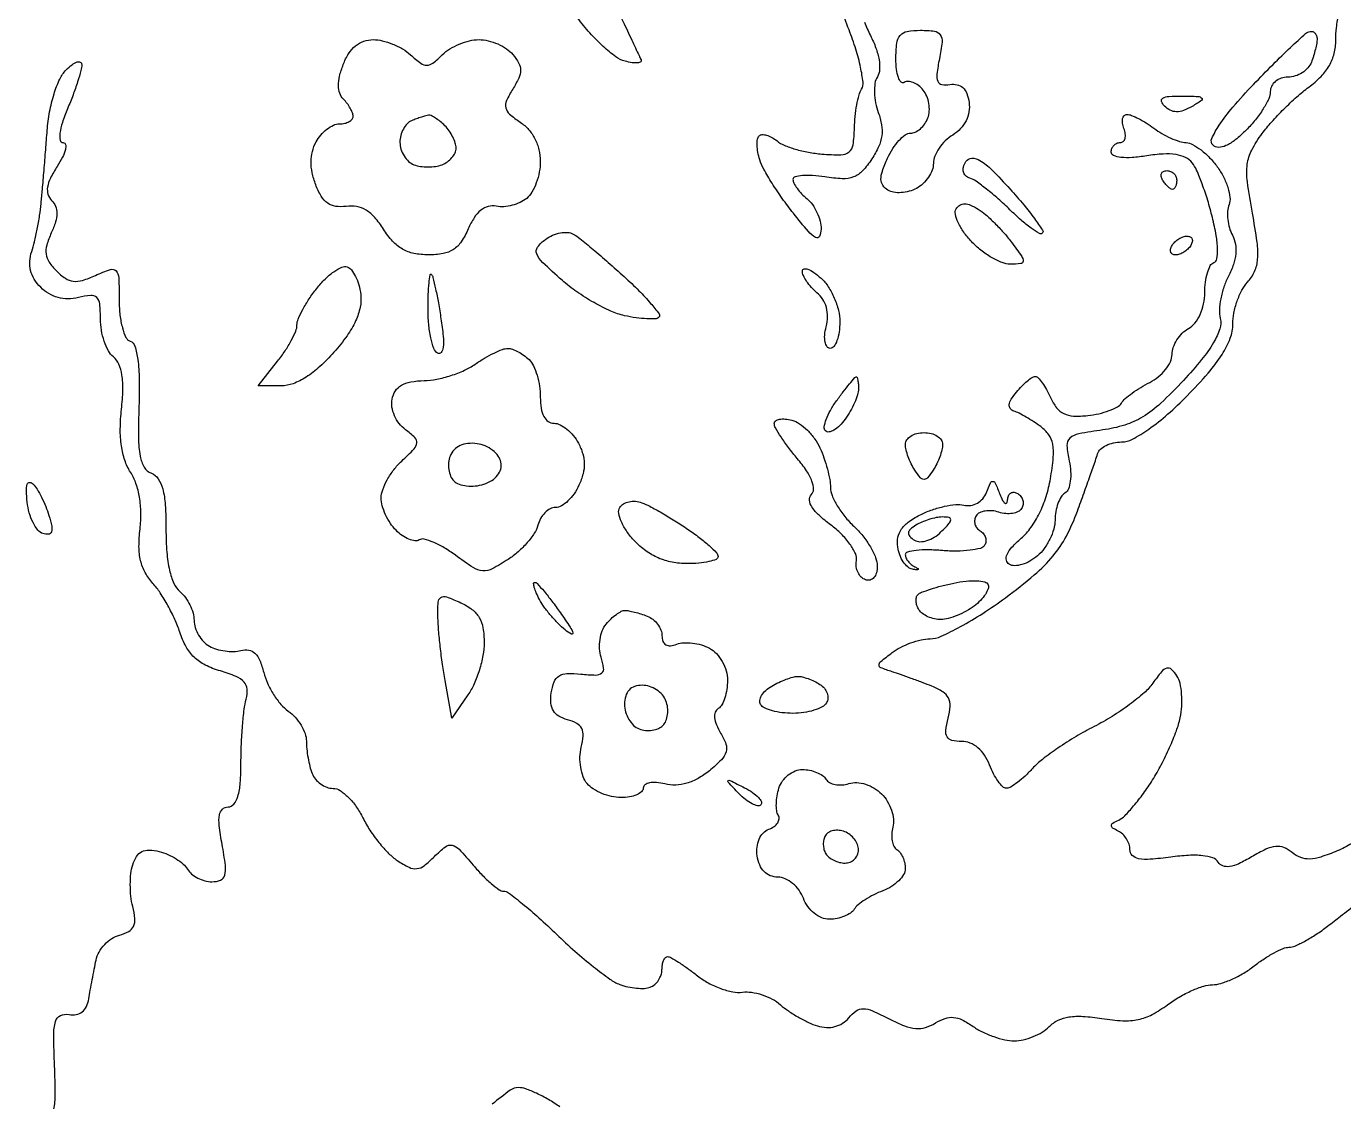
# Model space of a CAD drawing. Extents: x 0 to 102, y 0 to 135.
# Drawn here: x 13.71 to 25.62, y 58.92 to 68.65 of the extents above; entities that cross this region are included whole.
import ezdxf

# ---------------------------------------------------------------- set-up
doc = ezdxf.new("R2010")
doc.units = 0
doc.header["$MEASUREMENT"] = 0

msp = doc.modelspace()

# ---------------------------------------------------------------- linework, layer by layer
for points in [[(19.020753, 68.87472, 0.000349), (19.107363, 68.688381, 0.00049), (19.184975, 68.52213, 0.000287), (19.250643, 68.382034, 0.006633), (19.269939, 68.342307, -0.375318), (19.26544, 68.324882, -0.131362), (19.238985, 68.315559, -0.058253), (19.189366, 68.317486, -0.025154), (19.124508, 68.331004, -0.095398), (19.040818, 68.371018, -0.025971), (18.927077, 68.464539, -0.025283), (18.806651, 68.586233, -0.023883), (18.696677, 68.721713, -0.018328)], [(21.289615, 68.684114, 0.033573), (21.342166, 68.563297, -0.031839), (21.391981, 68.449843, -0.045852), (21.419991, 68.343889, -0.054794), (21.425153, 68.253921, -0.126015), (21.405073, 68.189659, 0.101092), (21.383426, 68.130736, 0.044178), (21.378219, 68.047245, 0.041273), (21.388328, 67.954465, 0.043101), (21.413498, 67.865993, -0.049541), (21.44334, 67.755732, -0.075933), (21.444698, 67.656946, -0.071566), (21.416207, 67.558133, -0.039127), (21.355429, 67.447361, -0.043126), (21.27085, 67.339774, -0.113514), (21.18996, 67.285345, -0.101614), (21.087803, 67.26847, -0.030521), (20.930181, 67.284262, 0.02206), (20.819849, 67.297203, 0.037446), (20.726936, 67.296998, 0.045566), (20.660638, 67.285745, 0.340178), (20.6424, 67.26204, 0.123264), (20.650801, 67.228482, 0.034736), (20.679677, 67.182427, 0.032763), (20.720732, 67.133184, 0.029407), (20.7693, 67.0878, -0.067314), (20.817885, 67.034979, -0.044523), (20.858923, 66.963343, -0.044298), (20.886873, 66.885004, -0.063628), (20.8962, 66.812008, -0.110873), (20.881687, 66.747365, -0.438487), (20.847177, 66.73659, -0.086128), (20.781252, 66.791632, -0.007946), (20.645745, 66.956691, -0.013889), (20.545951, 67.089688, -0.013686), (20.453183, 67.228665, -0.013681), (20.378671, 67.354723, -0.04983), (20.34192, 67.44, -0.031698), (20.325021, 67.507891, -0.038933), (20.318322, 67.572851, -0.042938), (20.321589, 67.626426, -0.161041), (20.336531, 67.656131, -0.193063), (20.363256, 67.667555, -0.075512), (20.403776, 67.662332, -0.059962), (20.451076, 67.642405, -0.043582), (20.498072, 67.609864, 0.076749), (20.561364, 67.571965, 0.025638), (20.66356, 67.536381, 0.024823), (20.782484, 67.508013, 0.025897), (20.901967, 67.492058, 0.020255), (21.076228, 67.485004, 0.168943), (21.149698, 67.510561, 0.194248), (21.185975, 67.574276, 0.028157), (21.197781, 67.726175, -0.019847), (21.20423, 67.831845, -0.020069), (21.21903, 67.936277, -0.02034), (21.239215, 68.025873, -0.072957), (21.262421, 68.079573, 0.170348), (21.275944, 68.141168, 0.022096), (21.253417, 68.276023, 0.023699), (21.210581, 68.438947, 0.017746), (21.148692, 68.613919, -0.015076), (21.07489, 68.819078, -0.038891)], [(25.693208, 61.259158, -0.041869), (25.562958, 61.191199, -0.020449), (25.413968, 61.135743, -0.069979), (25.312442, 61.117719, -0.102672), (25.232062, 61.131406, -0.08003), (25.15556, 61.176539, 0.078621), (25.080903, 61.220866, 0.122036), (25.007051, 61.230973, 0.083847), (24.917687, 61.20584, 0.023029), (24.788075, 61.13712, -0.022507), (24.671844, 61.075339, -0.072141), (24.588237, 61.04952, -0.127642), (24.528505, 61.055419, -0.16777), (24.486368, 61.089827, 0.176484), (24.438363, 61.127691, 0.053381), (24.346173, 61.147516, 0.040358), (24.218688, 61.150639, 0.02001), (24.057545, 61.135089, -0.013765), (23.872317, 61.114877, -0.065602), (23.766196, 61.120173, -0.152102), (23.709992, 61.14963, -0.199106), (23.688, 61.202668, 0.080017), (23.680126, 61.251555, 0.06096), (23.656936, 61.300666, 0.061152), (23.62269, 61.342578, 0.081917), (23.58225, 61.37025, -0.032566), (23.532189, 61.397711, -0.267841), (23.520626, 61.419893, -0.249799), (23.533763, 61.44219, -0.02912), (23.586542, 61.470381, 0.091155), (23.641092, 61.508845, 0.018048), (23.721933, 61.597604, 0.018567), (23.809678, 61.709384, 0.016325), (23.892918, 61.832173, 0.020625), (23.971979, 61.969665, 0.015847), (24.047154, 62.12572, 0.01611), (24.108204, 62.276375, 0.036278), (24.142275, 62.394742, 0.0369), (24.156512, 62.500369, 0.034212), (24.155617, 62.609682, 0.036019), (24.141068, 62.706872, 0.088593), (24.113235, 62.7732, 0.060695), (24.063979, 62.832242, 0.267371), (24.021534, 62.842258, 0.149615), (23.973603, 62.810318, 0.018082), (23.895996, 62.708191, -0.059723), (23.817264, 62.620735, -0.020472), (23.684216, 62.513671, -0.020012), (23.526364, 62.406455, -0.021829), (23.364861, 62.315485, 0.016965), (23.201447, 62.225521, 0.015093), (23.037872, 62.121284, 0.01533), (22.896451, 62.018561, 0.044306), (22.807738, 61.936344, -0.020923), (22.74064, 61.868065, -0.025651), (22.672303, 61.810389, -0.025516), (22.611269, 61.768751, -0.137777), (22.572994, 61.758, -0.195604), (22.539365, 61.77168, -0.042224), (22.497406, 61.820128, -0.038112), (22.455178, 61.888518, -0.028419), (22.419, 61.9695, 0.056024), (22.374005, 62.056939, 0.07211), (22.313723, 62.124143, 0.080137), (22.242579, 62.166378, 0.09423), (22.165682, 62.181, -0.053423), (22.078614, 62.190329, -0.211995), (22.036207, 62.221333, -0.163619), (22.024491, 62.279932, -0.029729), (22.045327, 62.390378, 0.04533), (22.062467, 62.499851, 0.134147), (22.047338, 62.573728, 0.13491), (21.99682, 62.629401, 0.046067), (21.898889, 62.679595, 0.004678), (21.810951, 62.713926, 0.003255), (21.711049, 62.751113, 0.003283), (21.614706, 62.785547, 0.006779), (21.538864, 62.810945, -0.014535), (21.437266, 62.846731, -0.310179), (21.420128, 62.871698, -0.22587), (21.434958, 62.902851, -0.008588), (21.538864, 62.984337, -0.044326), (21.613753, 63.031214, -0.030373), (21.705777, 63.071207, -0.030689), (21.799924, 63.099084, -0.052964), (21.880943, 63.108909, 0.103846), (21.980434, 63.131347, 0.017493), (22.155922, 63.219111, 0.018481), (22.357792, 63.338936, 0.015488), (22.562812, 63.480287, 0.017122), (22.823811, 63.686566, 0.04351), (22.993651, 63.857987, 0.051845), (23.113651, 64.037132, 0.034707), (23.213693, 64.262837, 0.001125), (23.273533, 64.429046, 0.001338), (23.329237, 64.586192, 0.001158), (23.375565, 64.718985, 0.008644), (23.396319, 64.78245, -0.136631), (23.422281, 64.822922, -0.068378), (23.473125, 64.857136, -0.059993), (23.539578, 64.880339, -0.054075), (23.612049, 64.8882, 0.125108), (23.711208, 64.913406, 0.028747), (23.859132, 65.005186, 0.026601), (24.029235, 65.138845, 0.018528), (24.206904, 65.306441, 0.0163), (24.395662, 65.511137, 0.03677), (24.521379, 65.680406, 0.049639), (24.594563, 65.825877, 0.091986), (24.6186, 65.95543, -0.048984), (24.628331, 66.054525, -0.035597), (24.657576, 66.161463, -0.036231), (24.70043, 66.259916, -0.063233), (24.751284, 66.332792, 0.078802), (24.815498, 66.43117, 0.087894), (24.843025, 66.540954, 0.051955), (24.837846, 66.695559, 0.011375), (24.795376, 66.958652, -0.01242), (24.750405, 67.240982, -0.06384), (24.749517, 67.399144, -0.090195), (24.788986, 67.525928, -0.038754), (24.883338, 67.676701, -0.023749), (24.968611, 67.781265, -0.013899), (25.079898, 67.89849, -0.013882), (25.198034, 68.009838, -0.02286), (25.304547, 68.096386, 0.03921), (25.41599, 68.193151, 0.064272), (25.491429, 68.292586, 0.070674), (25.534544, 68.400675, 0.059679), (25.5492, 68.523025, -0.028477), (25.555518, 68.633865, -0.017054), (25.574975, 68.764386, -0.017049)], [(13.959345, 58.856021, 0.056462), (13.973607, 58.988605, 0.00931), (13.967351, 59.246322, -0.007839), (13.959684, 59.528037, -0.071243), (13.975666, 59.649608, -0.220018), (14.019907, 59.701488, -0.152096), (14.09761, 59.711622, 0.087289), (14.163777, 59.711751, 0.125127), (14.216963, 59.735825, 0.11607), (14.254858, 59.784083, 0.068456), (14.276477, 59.8545, -0.003917), (14.289749, 59.932276, -0.002174), (14.307093, 60.026943, -0.002168), (14.325487, 60.12265, -0.0035), (14.342068, 60.203941, -0.077553), (14.369533, 60.276246, -0.058946), (14.41993, 60.344564, -0.05931), (14.484464, 60.39881, -0.081363), (14.553653, 60.429554, 0.060365), (14.637459, 60.462674, 0.160767), (14.680988, 60.50893, 0.134207), (14.6928, 60.577982, 0.037143), (14.673839, 60.687357, -0.035392), (14.657288, 60.780888, -0.025818), (14.651718, 60.88633, -0.026272), (14.656913, 60.987338, -0.050897), (14.673404, 61.066404, -0.065537), (14.708706, 61.141738, -0.135862), (14.756649, 61.184783, -0.125631), (14.822653, 61.198962, -0.052016), (14.913693, 61.185919, -0.042574), (14.990401, 61.15953, -0.036331), (15.065922, 61.119339, -0.037924), (15.129461, 61.072279, -0.080072), (15.168754, 61.025409, 0.08561), (15.205962, 60.982004, 0.054485), (15.261665, 60.945314, 0.052873), (15.326258, 60.920414, 0.065667), (15.390044, 60.912, 0.099532), (15.467788, 60.927631, 0.231296), (15.505968, 60.971216, 0.09938), (15.51186, 61.059464, 0.012357), (15.4818, 61.2504, -0.014517), (15.455872, 61.419852, -0.07013), (15.457547, 61.517032, -0.164707), (15.484562, 61.568454, -0.192468), (15.53546, 61.5888, 0.227348), (15.587618, 61.613809, 0.098815), (15.623981, 61.683721, 0.05351), (15.645497, 61.804915, 0.01648), (15.652155, 61.99065, -0.010058), (15.655982, 62.157076, -0.009772), (15.666505, 62.324825, -0.00972), (15.681501, 62.47187, -0.035373), (15.699384, 62.563968, 0.082998), (15.708103, 62.653677, 0.170547), (15.680544, 62.717684, 0.110482), (15.607964, 62.768014, 0.02504), (15.465579, 62.817768, -0.043867), (15.328719, 62.871447, -0.075608), (15.228792, 62.941642, -0.076929), (15.155371, 63.03744, -0.046968), (15.098916, 63.168581, 0.028036), (15.054344, 63.283944, 0.019586), (14.991929, 63.40869, 0.019822), (14.922438, 63.523905, 0.038319), (14.85657, 63.608957, -0.058695), (14.786649, 63.707249, -0.0671), (14.745276, 63.814859, -0.057777), (14.730202, 63.942417, -0.030446), (14.739568, 64.101876, 0.033618), (14.747225, 64.248051, 0.037687), (14.734533, 64.388359, 0.04077), (14.702918, 64.513714, 0.061554), (14.653849, 64.614907, -0.063408), (14.602161, 64.722512, -0.044681), (14.571284, 64.853287, -0.038451), (14.561163, 65.007135, -0.025272), (14.572114, 65.184371, 0.020573), (14.584652, 65.360417, 0.046128), (14.576325, 65.494049, 0.063711), (14.5479, 65.592278, 0.117828), (14.498329, 65.658373, -0.095732), (14.453674, 65.712789, -0.042045), (14.416172, 65.798542, -0.039577), (14.390597, 65.899072, -0.042525), (14.382, 65.999971, 0.02366), (14.375515, 66.136939, 0.177252), (14.347964, 66.194639, 0.220434), (14.293419, 66.213966, 0.038144), (14.182662, 66.194993, -0.059805), (14.088501, 66.183024, -0.067609), (13.998183, 66.194652, -0.068216), (13.914898, 66.229793, -0.062557), (13.84139, 66.286896, -0.057464), (13.782975, 66.360538, -0.077742), (13.749893, 66.43865, -0.079453), (13.742651, 66.521796, -0.063156), (13.760386, 66.610265, 0.022167), (13.785511, 66.697755, 0.010366), (13.810621, 66.812957, 0.010247), (13.832006, 66.935064, 0.01414), (13.845839, 67.0455, 0.002492), (13.857325, 67.170901, 0.000978), (13.871962, 67.343899, 0.000968), (13.887061, 67.531037, 0.001207), (13.90033, 67.704928, -0.027453), (13.922216, 67.874119, -0.02998), (13.96215, 68.034884, -0.032179), (14.013814, 68.168979, -0.088558), (14.071549, 68.251806, -0.031061), (14.125884, 68.299779, -0.082236), (14.171308, 68.324423, -0.207161), (14.199748, 68.32227, -0.278562), (14.2128, 68.30066, -0.067289), (14.205602, 68.24742, -0.010472), (14.17519, 68.145391, -0.0115), (14.133785, 68.025927, -0.009787), (14.084765, 67.901832, 0.01932), (14.037718, 67.775751, 0.046931), (14.015613, 67.679045, 0.083315), (14.017801, 67.617125, 0.356334), (14.044415, 67.5954, -0.359189), (14.065998, 67.577599, -0.109298), (14.064799, 67.531996, -0.057014), (14.038778, 67.462427, -0.02706), (13.990674, 67.379556, 0.028213), (13.930084, 67.274619, 0.075891), (13.903401, 67.192931, 0.113637), (13.907464, 67.127543, 0.124901), (13.939882, 67.073078, -0.100056), (13.975497, 67.019418, -0.099005), (13.987649, 66.955932, -0.073566), (13.975396, 66.877565, -0.031401), (13.937454, 66.778197, 0.036416), (13.89666, 66.668059, 0.103977), (13.890592, 66.586996, 0.114434), (13.917731, 66.514976, 0.049328), (13.983171, 66.435171, 0.04889), (14.064357, 66.36848, 0.119191), (14.136542, 66.341907, 0.104054), (14.219119, 66.349517, 0.032078), (14.336575, 66.394183, -0.024264), (14.471294, 66.447836, -0.296841), (14.522551, 66.434932, -0.179424), (14.547273, 66.375128, -0.00923), (14.5512, 66.162436, 0.028222), (14.558465, 66.033828, 0.03862), (14.580368, 65.919979, 0.043123), (14.61213, 65.83389, 0.205157), (14.650494, 65.799802, -0.24394), (14.693432, 65.755567, -0.039561), (14.719573, 65.634641, -0.030399), (14.732603, 65.456546, -0.012124), (14.729668, 65.211686, 0.010008), (14.725032, 64.925943, 0.044868), (14.740635, 64.759497, 0.087641), (14.77783, 64.660073, 0.169489), (14.841873, 64.605889, -0.157332), (14.903854, 64.55592, -0.081564), (14.944587, 64.46407, -0.048735), (14.967565, 64.319152, -0.014965), (14.9742, 64.097514, 0.018584), (14.981891, 63.890657, 0.036866), (15.006083, 63.728426, 0.047839), (15.045491, 63.608436, 0.116811), (15.1011, 63.5346, -0.061948), (15.149672, 63.482912, -0.044145), (15.190723, 63.414795, -0.044578), (15.218708, 63.341567, -0.069094), (15.228, 63.274645, 0.078776), (15.238292, 63.209729, 0.056145), (15.268807, 63.142596, 0.055802), (15.313779, 63.083473, 0.074843), (15.366916, 63.042266, 0.055459), (15.430812, 63.015297, 0.037761), (15.507987, 62.998596, 0.038003), (15.585943, 62.993784, 0.060438), (15.652086, 63.002771, -0.107351), (15.722359, 63.005717, -0.149601), (15.778151, 62.977447, -0.104095), (15.822096, 62.912849, -0.036021), (15.85754, 62.805142, 0.045869), (15.892182, 62.706451, 0.034165), (15.9473, 62.60497, 0.034907), (16.013127, 62.515749, 0.063674), (16.079971, 62.454936, -0.057382), (16.142418, 62.399538, -0.047462), (16.195251, 62.327929, -0.049398), (16.231295, 62.251779, -0.086053), (16.2432, 62.183122, 0.026525), (16.246918, 62.11308, 0.017105), (16.258284, 62.03259, 0.017197), (16.274855, 61.954419, 0.030794), (16.294551, 61.891819, 0.081659), (16.324567, 61.840517, 0.064842), (16.371649, 61.796745, 0.065368), (16.427926, 61.766806, 0.086351), (16.484901, 61.756079, -0.143104), (16.547421, 61.736869, -0.049628), (16.621431, 61.676831, -0.044393), (16.694259, 61.590602, -0.038766), (16.754493, 61.488995, 0.03141), (16.817712, 61.378691, 0.024091), (16.899733, 61.266528, 0.024614), (16.987035, 61.168739, 0.051707), (17.065542, 61.104015, 0.031951), (17.171559, 61.042996, 0.142006), (17.241586, 61.030524, 0.140616), (17.307812, 61.057381, 0.031108), (17.400249, 61.139584, -0.030893), (17.499756, 61.228153, -0.224829), (17.560445, 61.24193, -0.151168), (17.623797, 61.20573, -0.012303), (17.75237, 61.061186, 0.017449), (17.833671, 60.971659, 0.022826), (17.914322, 60.896075, 0.021302), (17.985333, 60.840422, 0.156801), (18.025835, 60.8274, -0.163808), (18.071842, 60.811912, -0.00832), (18.197703, 60.712994, -0.012573), (18.344743, 60.587148, -0.008719), (18.504764, 60.437931, 0.011481), (18.671592, 60.284082, 0.01284), (18.839323, 60.143859, 0.0122), (18.987652, 60.031977, 0.06422), (19.0773, 59.983748, 0.036705), (19.149848, 59.961946, 0.032449), (19.227862, 59.949862, 0.033886), (19.299764, 59.948348, 0.079382), (19.35225, 59.959268, 0.088052), (19.392677, 59.983457, 0.066687), (19.426936, 60.022302, 0.065954), (19.450093, 60.069292, 0.081718), (19.458, 60.117351, -0.040607), (19.461671, 60.162474, -0.059992), (19.472719, 60.200582, -0.078893), (19.488936, 60.226479, -0.216768), (19.508106, 60.2352, -0.132414), (19.53811, 60.227112, -0.010808), (19.60814, 60.184349, -0.01392), (19.690337, 60.128397, -0.010255), (19.778284, 60.062092, 0.04246), (19.876285, 59.997653, 0.03667), (19.988602, 59.947027, 0.03836), (20.09787, 59.916377, 0.081957), (20.185226, 59.913472, -0.069214), (20.268205, 59.912816, -0.043013), (20.363117, 59.890384, -0.042402), (20.454826, 59.851305, -0.058524), (20.528398, 59.800486, 0.030357), (20.601233, 59.743877, 0.019976), (20.691193, 59.68747, 0.020116), (20.783486, 59.639435, 0.036173), (20.863106, 59.608796, 0.062303), (20.944519, 59.594773, 0.074158), (21.021991, 59.602695, 0.07796), (21.090688, 59.632191, 0.079393), (21.146566, 59.681162, -0.064182), (21.21432, 59.744267, -0.162634), (21.277812, 59.763855, -0.098332), (21.360956, 59.74533, -0.015498), (21.512832, 59.672666, 0.024839), (21.650766, 59.609809, 0.072253), (21.752404, 59.585619, 0.095102), (21.840018, 59.59443, 0.067197), (21.930402, 59.635234, -0.05536), (22.016983, 59.676805, -0.107969), (22.092649, 59.686077, -0.094366), (22.171996, 59.663144, -0.035387), (22.271704, 59.60334, 0.040034), (22.356175, 59.553735, 0.028886), (22.457144, 59.511852, 0.029377), (22.558449, 59.483082, 0.054547), (22.643281, 59.4738, 0.057974), (22.724156, 59.483209, 0.038944), (22.812866, 59.511575, 0.039074), (22.895634, 59.553145, 0.060536), (22.958509, 59.602395, -0.083819), (23.038694, 59.659416, -0.074962), (23.136298, 59.689743, -0.055245), (23.263209, 59.69498, -0.022359), (23.43552, 59.675276, 0.026916), (23.623893, 59.655472, 0.064832), (23.763385, 59.666453, 0.070501), (23.888292, 59.711879, 0.036781), (24.028643, 59.800481, -0.027978), (24.134171, 59.869725, -0.026377), (24.248824, 59.928255, -0.02735), (24.355864, 59.969107, -0.07763), (24.434565, 59.9814, 0.075756), (24.511449, 59.993116, 0.030031), (24.611611, 60.031102, 0.028876), (24.716686, 60.085842, 0.032139), (24.810885, 60.1506, -0.020582), (24.900587, 60.215367, -0.022916), (24.992228, 60.270097, -0.023039), (25.073896, 60.309194, -0.100438), (25.126163, 60.3198, 0.104988), (25.180019, 60.331234, 0.020132), (25.270098, 60.375715, 0.020648), (25.372749, 60.437279, 0.017728), (25.47548, 60.51015, 0.003449), (25.592189, 60.600601, 0.001709), (25.739097, 60.716901, 0.001696)], [(18.53549, 58.875839, 0.022307), (18.431965, 58.942806, 0.023139), (18.324116, 58.999405, 0.023624), (18.226678, 59.039433, 0.085845), (18.160958, 59.0508, 0.157995), (18.08655, 59.026686, 0.013125), (17.923165, 58.901692, 0.0165)]]:
    msp.add_lwpolyline(points, format="xyb")
for points in [[(21.795075, 68.6106, -0.032439), (21.921633, 68.60238, -0.217137), (21.973818, 68.569855, -0.177014), (21.989501, 68.504473, -0.020606), (21.965714, 68.353422, 0.017852), (21.943261, 68.215768, 0.129291), (21.951958, 68.14984, 0.260449), (21.988541, 68.120684, 0.082458), (22.060889, 68.120772, -0.09685), (22.12578, 68.118998, -0.133558), (22.177077, 68.091901, -0.112945), (22.213301, 68.038305, -0.057085), (22.234002, 67.959009, -0.075225), (22.233248, 67.873799, -0.076576), (22.207258, 67.793185, -0.073896), (22.157145, 67.721828, -0.063278), (22.085952, 67.663709, 0.054165), (22.019182, 67.611193, 0.048945), (21.962675, 67.543871, 0.05205), (21.924085, 67.472635, 0.098432), (21.9114, 67.408826, -0.090346), (21.900132, 67.346977, -0.057655), (21.866571, 67.281812, -0.055579), (21.817156, 67.223359, -0.066735), (21.758792, 67.18128, -0.056045), (21.692587, 67.154881, -0.050989), (21.620015, 67.142755, -0.054332), (21.552209, 67.1458, -0.100368), (21.500663, 67.164821, -0.104511), (21.454491, 67.208867, -0.148658), (21.437543, 67.262601, -0.088393), (21.45012, 67.337689, -0.021315), (21.497651, 67.455018, -0.035689), (21.544564, 67.541123, -0.043287), (21.600676, 67.613912, -0.048785), (21.657278, 67.664569, -0.159469), (21.704428, 67.68, 0.114702), (21.748228, 67.690182, 0.065759), (21.793582, 67.720427, 0.060279), (21.833544, 67.765, 0.061099), (21.861508, 67.817623, 0.077785), (21.874623, 67.87881, 0.055982), (21.87071, 67.948672, 0.055795), (21.851345, 68.016202, 0.075637), (21.818674, 68.070491, 0.055597), (21.776519, 68.111123, 0.068175), (21.729089, 68.138265, 0.08142), (21.683865, 68.148433, 0.154269), (21.648014, 68.139376, -0.352994), (21.619552, 68.142955, -0.107299), (21.595035, 68.182653, -0.057313), (21.578311, 68.255744, -0.02762), (21.573, 68.351807, -0.028859), (21.581196, 68.493688, -0.149546), (21.612299, 68.564803, -0.174538), (21.674941, 68.600339, -0.042631)], [(25.31655, 68.600617, -0.125126), (25.340724, 68.598365, -0.119544), (25.361362, 68.584849, -0.106328), (25.375196, 68.561829, -0.082512), (25.38, 68.532919, -0.04425), (25.376548, 68.493991, -0.015326), (25.364916, 68.438748, -0.015089), (25.348307, 68.378351, -0.016969), (25.328649, 68.321419, -0.093632), (25.297061, 68.270257, -0.066804), (25.245338, 68.226909, -0.064844), (25.182209, 68.197603, -0.076427), (25.117149, 68.1876, 0.080194), (25.055977, 68.177725, 0.091396), (25.004044, 68.149194, 0.100747), (24.969322, 68.10672, 0.121721), (24.957, 68.056855, -0.109364), (24.942655, 67.992054, -0.030753), (24.892952, 67.900467, -0.029441), (24.822413, 67.801149, -0.02725), (24.738963, 67.708072, -0.026962), (24.640706, 67.619877, -0.062372), (24.556483, 67.567892, -0.098796), (24.48884, 67.55195, -0.207895), (24.439604, 67.571356, -0.312066), (24.428533, 67.632052, -0.040638), (24.495796, 67.753499, -0.03112), (24.618987, 67.915804, -0.012601), (24.805692, 68.121655, -0.005612), (24.981734, 68.302086, -0.008326), (25.140312, 68.455804, -0.004351), (25.276933, 68.581679, -0.145954)], [(16.847795, 68.526, -0.060153), (16.929938, 68.516082, -0.036301), (17.02336, 68.485858, -0.035917), (17.113159, 68.441672, -0.05167), (17.184578, 68.389346, 0.024586), (17.277085, 68.313555, 0.160671), (17.333358, 68.294993, 0.169755), (17.38796, 68.314081, 0.028205), (17.472232, 68.389346, -0.059716), (17.538819, 68.44168, -0.039041), (17.626054, 68.485858, -0.038993), (17.719281, 68.516008, -0.058778), (17.803984, 68.526, -0.059264), (17.88683, 68.516146, -0.043828), (17.974384, 68.486705, -0.044598), (18.053333, 68.44346, -0.072079), (18.110101, 68.39223, -0.049438), (18.162276, 68.314965, -0.125334), (18.178636, 68.24974, -0.107795), (18.162822, 68.178473, -0.031291), (18.108972, 68.078884, 0.033043), (18.053073, 67.974631, 0.164218), (18.04649, 67.909416, 0.160233), (18.080735, 67.852635, 0.031058), (18.177512, 67.779334, -0.066733), (18.252353, 67.713773, -0.061361), (18.309773, 67.629036, -0.059973), (18.345923, 67.530972, -0.058412), (18.3582, 67.42624, -0.04682), (18.349122, 67.329508, -0.041084), (18.322117, 67.231651, -0.043249), (18.282476, 67.146974, -0.08868), (18.235364, 67.091173, -0.064617), (18.177161, 67.054384, -0.045018), (18.103928, 67.028096, -0.04522), (18.027663, 67.015453, -0.067847), (17.960414, 67.019599, 0.113968), (17.887618, 67.017422, 0.105757), (17.820897, 66.983733, 0.080933), (17.760568, 66.916452, 0.040264), (17.706634, 66.815085, -0.045178), (17.643399, 66.698997, -0.101503), (17.572375, 66.628819, -0.100676), (17.479064, 66.591937, -0.043964), (17.34584, 66.5802, -0.049893), (17.215772, 66.593212, -0.080541), (17.11186, 66.632341, -0.078005), (17.023402, 66.703374, -0.044051), (16.939907, 66.813096, 0.039211), (16.862123, 66.917389, 0.076082), (16.782786, 66.984177, 0.091348), (16.697627, 67.016782, 0.081638), (16.602886, 67.01873, -0.069806), (16.508573, 67.01845, -0.121087), (16.436151, 67.04716, -0.104428), (16.378345, 67.109927, -0.04324), (16.327924, 67.214373, -0.038113), (16.295867, 67.322933, -0.054627), (16.285679, 67.422667, -0.059957), (16.297462, 67.514859, -0.061204), (16.330764, 67.600939, -0.053682), (16.373467, 67.663537, -0.05163), (16.429026, 67.716525, -0.055876), (16.48843, 67.752693, -0.109248), (16.542277, 67.7646, 0.052649), (16.589689, 67.769606, 0.072496), (16.629797, 67.784481, 0.092396), (16.656737, 67.806451, 0.177422), (16.6662, 67.83228, 0.093601), (16.66014, 67.864368, 0.035171), (16.640425, 67.905854, 0.033331), (16.612034, 67.949133, 0.034559), (16.578456, 67.987704, -0.11188), (16.545024, 68.040726, -0.083454), (16.533071, 68.109045, -0.062481), (16.543254, 68.194863, -0.030112), (16.576362, 68.300724, -0.049665), (16.625376, 68.399016, -0.079225), (16.687146, 68.469453, -0.089773), (16.761559, 68.511436, -0.083848)], [(24.15753, 68.015827, -0.006175), (24.304615, 68.012494, -0.18983), (24.337609, 67.998146, -0.471567), (24.335427, 67.975465, -0.016776), (24.250897, 67.922461, -0.04153), (24.173273, 67.885584, -0.092968), (24.109224, 67.874253, -0.112876), (24.05345, 67.887613, -0.081552), (24.001327, 67.925033, -0.113627), (23.974788, 67.967447, -0.358555), (23.985644, 67.996667, -0.117828), (24.04021, 68.013066, -0.016922)], [(17.34723, 67.842521, 0.034082), (17.322546, 67.837242, 0.008638), (17.283304, 67.825269, 0.008769), (17.23885, 67.809996, 0.008765), (17.19495, 67.793171, 0.108556), (17.154495, 67.765506, 0.064958), (17.120264, 67.718062, 0.060361), (17.097085, 67.659121, 0.063614), (17.0892, 67.597401, 0.075852), (17.098686, 67.535234, 0.064725), (17.126477, 67.474971, 0.066824), (17.167583, 67.425652, 0.094308), (17.2161, 67.395606, 0.055611), (17.273959, 67.380506, 0.036064), (17.343, 67.375519, 0.036064), (17.412041, 67.380506, 0.055611), (17.4699, 67.395606, 0.064023), (17.51842, 67.421754, 0.061388), (17.559523, 67.459646, 0.066255), (17.587386, 67.503012, 0.110135), (17.5968, 67.545231, 0.078295), (17.589558, 67.591196, 0.038087), (17.566978, 67.646334, 0.036578), (17.534131, 67.701388, 0.043612), (17.49528, 67.74768, 0.024195), (17.453, 67.786055, 0.029734), (17.409913, 67.817417, 0.030645), (17.371576, 67.838784, 0.148519)], [(23.662779, 67.8492, -0.09619), (23.703122, 67.841366, -0.022785), (23.76574, 67.812713, -0.022618), (23.835924, 67.772535, -0.020603), (23.90448, 67.724991, 0.030704), (23.976672, 67.677054, 0.026523), (24.057737, 67.635696, 0.027412), (24.135415, 67.606111, 0.066842), (24.1956, 67.595432, -0.115851), (24.255058, 67.578797, -0.038926), (24.330866, 67.52899, -0.036276), (24.409058, 67.458787, -0.034297), (24.477881, 67.376759, -0.040033), (24.533686, 67.285635, -0.042193), (24.573129, 67.188338, -0.046065), (24.592008, 67.09921, -0.12136), (24.583934, 67.034888, 0.075758), (24.57081, 66.974842, 0.043195), (24.572476, 66.900418, 0.041966), (24.587375, 66.824019, 0.05378), (24.614196, 66.757628, -0.077763), (24.641953, 66.678197, -0.069316), (24.645676, 66.590784, -0.059316), (24.624618, 66.49405, -0.036451), (24.57854, 66.386777, 0.03869), (24.537499, 66.290041, 0.033281), (24.509369, 66.183161, 0.034678), (24.497056, 66.082312, 0.077138), (24.504898, 66.00555, -0.147734), (24.50136, 65.911427, -0.051005), (24.443659, 65.786549, -0.037321), (24.336311, 65.632749, -0.016468), (24.173298, 65.445723, -0.018053), (23.967169, 65.239817, -0.049415), (23.803466, 65.115367, -0.061572), (23.640809, 65.04111, -0.043013), (23.443795, 64.997198, 0.01296), (23.225265, 64.962099, 0.141166), (23.146428, 64.922484, 0.225092), (23.1194, 64.855179, 0.038836), (23.1389, 64.715358, -0.038044), (23.15222, 64.620941, -0.048829), (23.149285, 64.533313, -0.057271), (23.131861, 64.463764, -0.165828), (23.100753, 64.425961, 0.11777), (23.06638, 64.391406, 0.04886), (23.037506, 64.331734, 0.044739), (23.017828, 64.258818, 0.043572), (23.0112, 64.182909, -0.070502), (22.999606, 64.101093, -0.043671), (22.964552, 64.0104, -0.042986), (22.913179, 63.925091, -0.058754), (22.852398, 63.859233, -0.047959), (22.784565, 63.811595, -0.055788), (22.71216, 63.78056, -0.064499), (22.646161, 63.769593, -0.148431), (22.597992, 63.782348, -0.207602), (22.571641, 63.820226, -0.157982), (22.577503, 63.871005, -0.080549), (22.621477, 63.936816, -0.026328), (22.705667, 64.018182, 0.060112), (22.793492, 64.115335, 0.039638), (22.870452, 64.244983, 0.037109), (22.931082, 64.39578, 0.035198), (22.970042, 64.55656, 0.017991), (22.995487, 64.749099, 0.070076), (22.990153, 64.868847, 0.108312), (22.954075, 64.954129, 0.081034), (22.882272, 65.027044, 0.014122), (22.818401, 65.071035, 0.012537), (22.749595, 65.113203, 0.01269), (22.685756, 65.148026, 0.037256), (22.639653, 65.167491, -0.147027), (22.606646, 65.190906, -0.200344), (22.597147, 65.225717, -0.109095), (22.614761, 65.274517, -0.031599), (22.662009, 65.339742, -0.021154), (22.710435, 65.393596, -0.026436), (22.759926, 65.439082, -0.026317), (22.8043, 65.471967, -0.147339), (22.832298, 65.4804, -0.207047), (22.858329, 65.469138, -0.031447), (22.895279, 65.424485, -0.030828), (22.934438, 65.362952, -0.022233), (22.970618, 65.29005, 0.059453), (23.024845, 65.198546, 0.117037), (23.090006, 65.145416, 0.102049), (23.178423, 65.123062, 0.038242), (23.306861, 65.1272, 0.028814), (23.40726, 65.144049, 0.032983), (23.500504, 65.171856, 0.035), (23.57501, 65.205641, 0.131123), (23.612053, 65.240601, -0.074813), (23.64574, 65.280359, -0.021535), (23.70882, 65.330898, -0.021149), (23.785783, 65.382441, -0.021068), (23.866921, 65.427368, 0.054851), (23.944143, 65.477209, 0.053105), (24.009616, 65.543136, 0.057612), (24.054372, 65.614407, 0.110803), (24.069341, 65.679827, -0.084103), (24.080479, 65.743926, -0.056083), (24.113095, 65.811122, -0.054833), (24.160961, 65.871106, -0.069495), (24.217391, 65.913913, 0.097242), (24.2764, 65.964029, 0.061847), (24.323602, 66.041139, 0.056102), (24.354393, 66.136055, 0.050442), (24.3648, 66.238954, -0.031386), (24.370765, 66.333881, -0.041596), (24.388688, 66.418536, -0.047312), (24.414769, 66.482651, -0.191311), (24.446122, 66.5097, 0.274491), (24.475121, 66.544044, 0.048967), (24.481031, 66.631373, 0.03648), (24.468068, 66.756524, 0.016304), (24.433735, 66.9186, 0.013675), (24.391305, 67.072695, 0.01459), (24.341328, 67.220908, 0.014287), (24.291134, 67.345499, 0.063474), (24.250746, 67.413133, 0.116992), (24.191153, 67.460616, 0.072353), (24.105065, 67.486811, 0.05293), (23.989618, 67.49203, 0.024498), (23.840133, 67.475584, -0.020794), (23.708297, 67.460091, -0.045402), (23.606649, 67.46165, -0.068918), (23.540193, 67.478174, -0.306455), (23.5188, 67.5098, -0.094668), (23.525042, 67.542474, -0.09681), (23.542871, 67.570255, -0.098904), (23.569477, 67.588852, -0.103587), (23.600745, 67.5954, 0.184534), (23.627866, 67.605762, 0.147206), (23.644314, 67.632677, 0.100118), (23.646642, 67.673709, 0.055937), (23.633994, 67.7223, -0.052572), (23.620993, 67.770905, -0.095129), (23.622362, 67.811923, -0.143926), (23.637367, 67.838814, -0.19646)], [(22.604779, 67.175033, -0.010016), (22.727996, 67.033307, -0.016439), (22.8258, 66.907998, -0.010343), (22.898886, 66.803246, -0.35765), (22.896128, 66.775328, -0.348259), (22.869777, 66.77228, -0.01851), (22.794851, 66.822677, -0.022501), (22.704041, 66.895232, -0.013731), (22.60329, 66.988449, 0.012421), (22.497554, 67.086793, 0.014136), (22.391427, 67.175475, 0.01338), (22.297623, 67.24547, 0.073267), (22.241339, 67.27392, -0.103937), (22.202565, 67.296581, -0.151601), (22.182568, 67.330409, -0.130012), (22.183677, 67.373734, -0.067449), (22.205844, 67.42352, -0.252956), (22.259172, 67.454175, -0.146856), (22.33236, 67.434278, -0.057544), (22.43941, 67.349113, -0.012032)], [(24.021407, 67.3416, -0.093332), (24.055607, 67.33516, -0.09642), (24.084682, 67.316749, -0.099167), (24.104142, 67.28928, -0.105053), (24.111, 67.257, -0.042167), (24.108264, 67.224611, -0.061769), (24.100041, 67.197251, -0.081139), (24.087959, 67.178699, -0.210953), (24.073693, 67.1724, -0.151918), (24.055865, 67.177945, -0.038439), (24.031986, 67.197251, -0.035638), (24.006857, 67.224617, -0.029505), (23.9841, 67.257, -0.082592), (23.970859, 67.289326, -0.161196), (23.973491, 67.316749, -0.182303), (23.991379, 67.334977, -0.108972)], [(22.317172, 66.993371, -0.038424), (22.383132, 66.944281, -0.016451), (22.463612, 66.869378, -0.016164), (22.544548, 66.783547, -0.020495), (22.6133, 66.699004, -0.006598), (22.70969, 66.566402, -0.163134), (22.722549, 66.523614, -0.374357), (22.701227, 66.500628, -0.026631), (22.606897, 66.4956, -0.095224), (22.532596, 66.50988, -0.037291), (22.438387, 66.555888, -0.035218), (22.341156, 66.622301, -0.036754), (22.255684, 66.700837, -0.033759), (22.185909, 66.78595, -0.045429), (22.135693, 66.871968, -0.053275), (22.109939, 66.946871, -0.197066), (22.117959, 66.995205, -0.113808), (22.151754, 67.029352, -0.144275), (22.194247, 67.041451, -0.101066), (22.248292, 67.029895, -0.037742)], [(18.656457, 66.767805, -0.037157), (18.716265, 66.72674, -0.004967), (18.834695, 66.629808, -0.005721), (18.972852, 66.511709, -0.004782), (19.116864, 66.383273, -0.012065), (19.25028, 66.255964, -0.020072), (19.35556, 66.141712, -0.015114), (19.431472, 66.046714, -0.373368), (19.429273, 66.015673, -0.187691), (19.397662, 66.00177, -0.022653), (19.320181, 66.001928, -0.024418), (19.22449, 66.011158, -0.017807), (19.119365, 66.030352, -0.051889), (18.99624, 66.071139, -0.023163), (18.843807, 66.148549, -0.022631), (18.688701, 66.246109, -0.028462), (18.555014, 66.350643, -0.009415), (18.378886, 66.511258, -0.106942), (18.326026, 66.588601, -0.261845), (18.33382, 66.650265, -0.075517), (18.404514, 66.720497, -0.055674), (18.468757, 66.757292, -0.055881), (18.539456, 66.778949, -0.061352), (18.605728, 66.783134, -0.117518)], [(24.205586, 66.7494, -0.117858), (24.23363, 66.742696, -0.186277), (24.249976, 66.724549, -0.154201), (24.25159, 66.69715, -0.076764), (24.2379, 66.6648, -0.064269), (24.211627, 66.632438, -0.051777), (24.176122, 66.605051, -0.053414), (24.137242, 66.586421, -0.085235), (24.101014, 66.5802, -0.117858), (24.07297, 66.586904, -0.186277), (24.056624, 66.605051, -0.154201), (24.05501, 66.63245, -0.076764), (24.0687, 66.6648, -0.064269), (24.094973, 66.697162, -0.051777), (24.130478, 66.724549, -0.053414), (24.169358, 66.743179, -0.085235)], [(16.612008, 66.47189, -0.14915), (16.6509, 66.444536, -0.051354), (16.68778, 66.385594, -0.045534), (16.717402, 66.308187, -0.038971), (16.734457, 66.222544, -0.080957), (16.729503, 66.107109, -0.057203), (16.688756, 65.98363, -0.046263), (16.610792, 65.849178, -0.025654), (16.493043, 65.700319, -0.027755), (16.365712, 65.570579, -0.04262), (16.240858, 65.474857, -0.050953), (16.122977, 65.41541, -0.09157), (16.016796, 65.3958), (15.807919, 65.3958), (15.98326, 65.618709, 0.020634), (16.050377, 65.711686, 0.022951), (16.107094, 65.806713, 0.023085), (16.147601, 65.891422, 0.100305), (16.1586, 65.9457, -0.101206), (16.169739, 66.000169, -0.022775), (16.211022, 66.085852, -0.022715), (16.268746, 66.182161, -0.020288), (16.337058, 66.276655, -0.030914), (16.412458, 66.361193, -0.040824), (16.491439, 66.42759, -0.046133), (16.562951, 66.469036, -0.189701)], [(20.8962, 66.3687, -0.065029), (20.961276, 66.292274, -0.042446), (21.015926, 66.189973, -0.042113), (21.053025, 66.078629, -0.059432), (21.0654, 65.974888, -0.034043), (21.059116, 65.882697, -0.052005), (21.040075, 65.804902, -0.067617), (21.012267, 65.751354, -0.243866), (20.979188, 65.7342, -0.246311), (20.949961, 65.749528, -0.105253), (20.932468, 65.791481, -0.068947), (20.929446, 65.854865, -0.038987), (20.942327, 65.930828, 0.056647), (20.954375, 66.021063, 0.071123), (20.94408, 66.104717, 0.075917), (20.911778, 66.177834, 0.077789), (20.859339, 66.237286, -0.035433), (20.808698, 66.285762, -0.036343), (20.765874, 66.340515, -0.038884), (20.736111, 66.393308, -0.109342), (20.727, 66.434471, -0.348222), (20.742169, 66.45361, -0.151437), (20.776702, 66.451184, -0.06438), (20.831164, 66.421479, -0.026921)], [(17.373527, 66.40395, -0.120338), (17.38776, 66.376219, -0.005501), (17.411557, 66.271608, -0.008903), (17.436423, 66.145621, -0.00624), (17.460123, 66.002924, -0.013439), (17.480074, 65.844432, -0.04899), (17.48012, 65.743163, -0.140684), (17.461649, 65.696511, -0.384373), (17.429595, 65.690667, -0.172092), (17.395999, 65.732521, -0.030725), (17.368437, 65.830545, -0.030046), (17.349341, 65.954714, -0.023134), (17.343, 66.091693, -0.008257), (17.345162, 66.222595, -0.016108), (17.351967, 66.326765, -0.015827), (17.361547, 66.400551, -0.636433)], [(18.064004, 65.7342, -0.084318), (18.106168, 65.727039, -0.037131), (18.158204, 65.704378, -0.035389), (18.211106, 65.671529, -0.039764), (18.25668, 65.63268, -0.087124), (18.295679, 65.577069, -0.036597), (18.328378, 65.491398, -0.034792), (18.35071, 65.392418, -0.038105), (18.3582, 65.29428, 0.038494), (18.365995, 65.193175, 0.082208), (18.390415, 65.118978, 0.119561), (18.429943, 65.073909, 0.154415), (18.482123, 65.0574, -0.11745), (18.536571, 65.044431, -0.054391), (18.597927, 65.004554, -0.049625), (18.656308, 64.946315, -0.049053), (18.702327, 64.877499, -0.04872), (18.74188, 64.78237, -0.071141), (18.755835, 64.692837, -0.068514), (18.744306, 64.600514, -0.041644), (18.707117, 64.496799, -0.045376), (18.663316, 64.41998, -0.049963), (18.607591, 64.354985, -0.056122), (18.548914, 64.310371, -0.135304), (18.496781, 64.296, 0.121953), (18.44821, 64.283974, 0.074936), (18.40051, 64.248828, 0.067681), (18.360876, 64.196805, 0.065118), (18.33594, 64.135416, -0.080982), (18.303983, 64.063351, -0.03403), (18.239864, 63.978485, -0.032543), (18.157468, 63.895217, -0.036406), (18.067842, 63.826683, -0.024279), (17.923712, 63.741945, -0.141296), (17.83829, 63.724433, -0.123417), (17.7509, 63.753793, -0.016733), (17.590556, 63.864239, 0.024807), (17.488813, 63.931926, 0.034086), (17.390844, 63.981603, 0.036284), (17.308351, 64.00973, 0.205221), (17.263408, 64.002995, -0.172485), (17.224635, 63.994651, -0.065771), (17.170476, 64.009117, -0.055013), (17.110497, 64.04206, -0.043331), (17.05372, 64.089765, -0.051341), (17.002534, 64.152701, -0.038222), (16.95928, 64.231165, -0.039034), (16.929685, 64.3124, -0.06794), (16.92, 64.383347, -0.088295), (16.933094, 64.456921, -0.039047), (16.974417, 64.546946, -0.037063), (17.034361, 64.637951, -0.041077), (17.105248, 64.715793, 0.013784), (17.216736, 64.825554, 0.163829), (17.24224, 64.879606, 0.23699), (17.22467, 64.927842, 0.031192), (17.138348, 64.999631, -0.072292), (17.082547, 65.054361, -0.059665), (17.040267, 65.126263, -0.061428), (17.017199, 65.203654, -0.090136), (17.018107, 65.274492, -0.094349), (17.048233, 65.349759, -0.118991), (17.10219, 65.401564, -0.090386), (17.186174, 65.432021, -0.036656), (17.307813, 65.443531, 0.044054), (17.421377, 65.455972, 0.028336), (17.549698, 65.489261, 0.028428), (17.672542, 65.53653, 0.046747), (17.769231, 65.591581, -0.019088), (17.853873, 65.646174, -0.021014), (17.939813, 65.692306, -0.020974), (18.01599, 65.725296, -0.091943)], [(21.21345, 65.477741, -0.357902), (21.221693, 65.472546, -0.031959), (21.228387, 65.447092, -0.030324), (21.233078, 65.411933, -0.018002), (21.2346, 65.36967, -0.075636), (21.226412, 65.31585, -0.027427), (21.199355, 65.243266, -0.026454), (21.160539, 65.165807, -0.028491), (21.114617, 65.094853, -0.037927), (21.064468, 65.036174, -0.061873), (21.012979, 64.995866, -0.088147), (20.968158, 64.978751, -0.248518), (20.937103, 64.988297, -0.238726), (20.925196, 65.024626, -0.049133), (20.942404, 65.091975, -0.041826), (20.980239, 65.174053, -0.028527), (21.035936, 65.260455, -0.005462), (21.097393, 65.342905, -0.008382), (21.152581, 65.412817, -0.003749), (21.20068, 65.470799, -0.18863)], [(20.632087, 65.08461, -0.086456), (20.699838, 65.05368, -0.044237), (20.772182, 64.994074, -0.042198), (20.837829, 64.917524, -0.04929), (20.885887, 64.834749, -0.02339), (20.922227, 64.743965, -0.018844), (20.952919, 64.643429, -0.019236), (20.974214, 64.54827, -0.045452), (20.9808, 64.475966, 0.100505), (20.995327, 64.404427, 0.036002), (21.042928, 64.311329, 0.033966), (21.111364, 64.213937, 0.034057), (21.1923, 64.1268, -0.03639), (21.273233, 64.038847, -0.035058), (21.341672, 63.939031, -0.037132), (21.389108, 63.84249, -0.095912), (21.4038, 63.766603, -0.061608), (21.396264, 63.705677, -0.114983), (21.373644, 63.6617, -0.1557), (21.3393, 63.640272, -0.147376), (21.29805, 63.642077, -0.113723), (21.259476, 63.666414, -0.084291), (21.230362, 63.707779, -0.07826), (21.214976, 63.759544, -0.077071), (21.216123, 63.813818, 0.153312), (21.207689, 63.878691, 0.047334), (21.157439, 63.964822, 0.042344), (21.079513, 64.055966, 0.035552), (20.982892, 64.13863, -0.025485), (20.877548, 64.22515, -0.064709), (20.813669, 64.300529, -0.112482), (20.791051, 64.36254, -0.231802), (20.807372, 64.410212, 0.203024), (20.828058, 64.461292, 0.088037), (20.813837, 64.534672, 0.05762), (20.765035, 64.62792, 0.025564), (20.681052, 64.738763, -0.01294), (20.601453, 64.838491, -0.016923), (20.534257, 64.933838, -0.014543), (20.483952, 65.015708, -0.131219), (20.4732, 65.055971, -0.249236), (20.485671, 65.079435, -0.104231), (20.519873, 65.093336, -0.06878), (20.571204, 65.095441, -0.039876)], [(21.8268, 64.9728, -0.060695), (21.891407, 64.964928, -0.080065), (21.945917, 64.941736, -0.098647), (21.98216, 64.907377, -0.158219), (21.994705, 64.86705, -0.057752), (21.988347, 64.817509, -0.026448), (21.969319, 64.755087, -0.025767), (21.942092, 64.690742, -0.032283), (21.910105, 64.6344, -0.02521), (21.859714, 64.565478, -0.226004), (21.8268, 64.5498, -0.226004), (21.793886, 64.565478, -0.02521), (21.743495, 64.6344, -0.032283), (21.711508, 64.690742, -0.025767), (21.684281, 64.755087, -0.026448), (21.665253, 64.817509, -0.057752), (21.658895, 64.86705, -0.158219), (21.67144, 64.907377, -0.098647), (21.707683, 64.941736, -0.080065), (21.762193, 64.964928, -0.060695)], [(17.785908, 64.872984, 0.060729), (17.704127, 64.874651, 0.08244), (17.63299, 64.855312, 0.092687), (17.578015, 64.816496, 0.101536), (17.542888, 64.761547, 0.069199), (17.529074, 64.702072, 0.060118), (17.530997, 64.638068, 0.062853), (17.547596, 64.579388, 0.096343), (17.57705, 64.53571, 0.113475), (17.623762, 64.506462, 0.056299), (17.692336, 64.491059, 0.051653), (17.770598, 64.490648, 0.052391), (17.846895, 64.506324, 0.06264), (17.919063, 64.539636, 0.087396), (17.971844, 64.587053, 0.100755), (18.000316, 64.64399, 0.113257), (18.002597, 64.705078, 0.112213), (17.978201, 64.760945, 0.069198), (17.927879, 64.812489, 0.063905), (17.860498, 64.852113, 0.06566)], [(13.773782, 64.5075, -0.055797), (13.809324, 64.461312, -0.020325), (13.849239, 64.388896, -0.019857), (13.886843, 64.305454, -0.0224), (13.916069, 64.222541, -0.021748), (13.940803, 64.125925, -0.132595), (13.937916, 64.074918, -0.297541), (13.911966, 64.054265, -0.103223), (13.862128, 64.059865, -0.145433), (13.816159, 64.091751, -0.053147), (13.773047, 64.159116, -0.047071), (13.738893, 64.247425, -0.040914), (13.71984, 64.344824, -0.018214), (13.712024, 64.448885, -0.089923), (13.720243, 64.506862, -0.339409), (13.742423, 64.521913, -0.188492)], [(22.512448, 64.416715, 0.022374), (22.537592, 64.360123, 0.116829), (22.559295, 64.334116, 0.4524), (22.574326, 64.337272, 0.115637), (22.582254, 64.364443, -0.086175), (22.591035, 64.402711, -0.154597), (22.61171, 64.427046, -0.170906), (22.640967, 64.433626, -0.109502), (22.67418, 64.422047, -0.094533), (22.70313, 64.395503, -0.096772), (22.719981, 64.360373, -0.098931), (22.722166, 64.322142, -0.103734), (22.70936, 64.286713, -0.143366), (22.678447, 64.258912, -0.072264), (22.627963, 64.24311, -0.062424), (22.566641, 64.240999, -0.054316), (22.5036, 64.2537, 0.054316), (22.440559, 64.266401, 0.062424), (22.379237, 64.26429, 0.072264), (22.328753, 64.248488, 0.143366), (22.29784, 64.220687, 0.10544), (22.285145, 64.185192, 0.099233), (22.287624, 64.146776, 0.096315), (22.304918, 64.111366, 0.092985), (22.3344, 64.0845, -0.085804), (22.364195, 64.058116, -0.093815), (22.382284, 64.024018, -0.100328), (22.385965, 63.987591, -0.114061), (22.374735, 63.954421, -0.195227), (22.336623, 63.926538, -0.030476), (22.243102, 63.909029, -0.030079), (22.124405, 63.901421, -0.022116), (21.992655, 63.90674, 0.018521), (21.864204, 63.912852, 0.030808), (21.756023, 63.90732, 0.032483), (21.676567, 63.893056, 0.344824), (21.6576, 63.868824, 0.109754), (21.663942, 63.840281, 0.058389), (21.683073, 63.80935, 0.053936), (21.71115, 63.780872, 0.056137), (21.744315, 63.759495, -0.02232), (21.772847, 63.743721, -0.482015), (21.773872, 63.735418, -0.238062), (21.761925, 63.731354, -0.01415), (21.723165, 63.737922, -0.131766), (21.679933, 63.759242, -0.065102), (21.639232, 63.805592, -0.057741), (21.607016, 63.868201, -0.053386), (21.588906, 63.938192, -0.087656), (21.591407, 64.026413, -0.104809), (21.624644, 64.102457, -0.084335), (21.692831, 64.17013, -0.039216), (21.800406, 64.233877, -0.031918), (21.902378, 64.27612, -0.029173), (22.011983, 64.306525, -0.030392), (22.113145, 64.321969, -0.078566), (22.186606, 64.317108, 0.092363), (22.249316, 64.314682, 0.091142), (22.309014, 64.33495, 0.089425), (22.358484, 64.375569, 0.08484), (22.39175, 64.431612, -0.012925), (22.428313, 64.519994, -0.330141), (22.449663, 64.532075, -0.265014), (22.471394, 64.515864, -0.009596)], [(19.276207, 64.339428, -0.031525), (19.347803, 64.307086, -0.00883), (19.455321, 64.247651, -0.00887), (19.574795, 64.175973, -0.009226), (19.690072, 64.101011, -0.014676), (19.795215, 64.025252, -0.02063), (19.884017, 63.951214, -0.017468), (19.951104, 63.88601, -0.191176), (19.965022, 63.85185, -0.310855), (19.948395, 63.827213, -0.038048), (19.882783, 63.807038, -0.034316), (19.792042, 63.792986, -0.021263), (19.684247, 63.7884, -0.047441), (19.548805, 63.80128, -0.054772), (19.424927, 63.839472, -0.054755), (19.312266, 63.903663, -0.047364), (19.210084, 63.993637, -0.036613), (19.140669, 64.079302, -0.048175), (19.091454, 64.166971, -0.056931), (19.067479, 64.244064, -0.187488), (19.076994, 64.295505, -0.119638), (19.110341, 64.328433, -0.081158), (19.160148, 64.348267, -0.073866), (19.218417, 64.352326, -0.070956)], [(21.992979, 64.210105, 0.046038), (21.93722, 64.204371, 0.026576), (21.871772, 64.187825, 0.026376), (21.807302, 64.164036, 0.039656), (21.754318, 64.13608, 0.038582), (21.702417, 64.097283, 0.191274), (21.686104, 64.065467, 0.2274), (21.697362, 64.034758, 0.054712), (21.741286, 64.000465, 0.139973), (21.790425, 63.986577, 0.074652), (21.853353, 63.996199, 0.064693), (21.919968, 64.026748, 0.056617), (21.979947, 64.07449, 0.012001), (22.052616, 64.150733, 0.16179), (22.068005, 64.18551, 0.391612), (22.053017, 64.205197, 0.046041)], [(18.307163, 63.6192, -0.212078), (18.329981, 63.609066, -0.008328), (18.391707, 63.538433, -0.013507), (18.462737, 63.449612, -0.008995), (18.539484, 63.34425, -0.006155), (18.627823, 63.214916, -0.078584), (18.652245, 63.161678, -0.666975), (18.639165, 63.151366, -0.041965), (18.582926, 63.189242, -0.029298), (18.519678, 63.246434, -0.018876), (18.453069, 63.319485, -0.018976), (18.393127, 63.396146, -0.03358), (18.350605, 63.464192, -0.01873), (18.321581, 63.523675, -0.035825), (18.303623, 63.573666, -0.050333), (18.297495, 63.608809, -0.435488)], [(22.406687, 63.597825, -0.186885), (22.407265, 63.561115, -0.057152), (22.38178, 63.510688, -0.048347), (22.337636, 63.455958, -0.036798), (22.279787, 63.405029, -0.03683), (22.209225, 63.359334, -0.029025), (22.126963, 63.320302, -0.029824), (22.045876, 63.292949, -0.061808), (21.979843, 63.283491, -0.057465), (21.920985, 63.289158, -0.05103), (21.862428, 63.308095, -0.054023), (21.812829, 63.336671, -0.096951), (21.781021, 63.371029, -0.056926), (21.763156, 63.408992, -0.064663), (21.755291, 63.448405, -0.074497), (21.758115, 63.483243, -0.139846), (21.771735, 63.507735, -0.105879), (21.804607, 63.529011, -0.012724), (21.886588, 63.557827, -0.014686), (21.987127, 63.587085, -0.011589), (22.097457, 63.612993, -0.025898), (22.206608, 63.630125, -0.038247), (22.303481, 63.632784, -0.043302), (22.377377, 63.622705, -0.245626)], [(17.6391, 63.434607, -0.055022), (17.740497, 63.374176, -0.098391), (17.804757, 63.301972, -0.091086), (17.839493, 63.206644, -0.041965), (17.8506, 63.074544, -0.045731), (17.839947, 62.958315, -0.029453), (17.807544, 62.826864, -0.029539), (17.760197, 62.700934, -0.048166), (17.704027, 62.601674), (17.557455, 62.3925), (17.497403, 62.7309, -0.008752), (17.474049, 62.877359, -0.006764), (17.453559, 63.037703, -0.006845), (17.438499, 63.187987, -0.01627), (17.432475, 63.300136, -0.018688), (17.434726, 63.438595, -0.239486), (17.459883, 63.482154, -0.237079), (17.510086, 63.487768, -0.018336)], [(19.12304, 63.3654, -0.048213), (19.15778, 63.362042, -0.014316), (19.209895, 63.350316, -0.014219), (19.268009, 63.333706, -0.014895), (19.324181, 63.314049, -0.075655), (19.375338, 63.284933, -0.064683), (19.418691, 63.240505, -0.06683), (19.448012, 63.188148, -0.094542), (19.458, 63.135797, 0.089374), (19.467004, 63.085826, 0.175786), (19.492813, 63.055466, 0.155776), (19.534717, 63.046572, 0.066721), (19.591029, 63.059945, -0.079295), (19.653802, 63.073204, -0.042932), (19.732882, 63.070361, -0.041404), (19.814909, 63.053349, -0.051079), (19.887129, 63.02372, -0.082708), (19.950414, 62.974964, -0.059633), (20.003035, 62.902822, -0.05827), (20.038246, 62.818286, -0.069675), (20.0502, 62.732916, -0.037409), (20.044082, 62.651253, -0.041256), (20.025858, 62.574128, -0.045284), (19.999198, 62.511943, -0.131172), (19.967332, 62.478171, 0.168292), (19.940146, 62.444809, 0.111783), (19.933802, 62.395389, 0.076253), (19.949939, 62.331444, 0.036926), (19.988482, 62.256168, -0.05034), (20.035648, 62.157636, -0.160847), (20.037582, 62.085715, -0.123935), (19.99555, 62.015385, -0.024782), (19.886349, 61.916485, -0.0423), (19.785076, 61.846926, -0.056963), (19.682869, 61.803293, -0.062819), (19.581968, 61.786574, -0.07128), (19.484499, 61.796706, 0.039344), (19.409026, 61.809449, 0.069093), (19.34591, 61.806331, 0.105146), (19.304078, 61.7888, 0.24589), (19.2888, 61.759612, -0.215484), (19.273895, 61.726632, -0.079395), (19.229715, 61.698725, -0.060382), (19.164671, 61.679717, -0.040946), (19.087659, 61.6734, -0.054655), (19.002984, 61.682683, -0.04307), (18.914934, 61.710354, -0.044406), (18.836726, 61.751003, -0.077654), (18.782112, 61.799201, -0.084799), (18.745711, 61.86226, -0.048312), (18.72321, 61.9476, -0.04636), (18.716808, 62.040813, -0.055515), (18.728642, 62.127947, 0.04168), (18.745546, 62.230997, 0.136393), (18.732502, 62.298157, 0.155164), (18.688108, 62.343865, 0.059151), (18.604496, 62.376675, -0.067217), (18.525407, 62.409186, -0.125788), (18.47627, 62.457264, -0.117676), (18.454298, 62.525443, -0.05461), (18.457257, 62.61898, -0.054351), (18.482601, 62.71851, -0.162413), (18.526204, 62.772436, -0.135775), (18.599008, 62.794872, -0.033725), (18.724819, 62.79004, 0.019399), (18.859529, 62.780998, 0.18216), (18.913465, 62.799602, 0.26222), (18.930726, 62.844721, 0.039979), (18.908179, 62.94215, -0.063341), (18.89405, 63.019436, -0.051274), (18.898112, 63.103716, -0.052835), (18.918704, 63.182333, -0.082932), (18.953769, 63.24256, -0.029664), (18.997746, 63.289574, -0.032933), (19.045546, 63.329316, -0.034945), (19.090312, 63.357251, -0.122621)], [(20.6847, 62.769332, -0.064325), (20.725304, 62.764709, -0.026087), (20.778697, 62.748542, -0.025288), (20.835041, 62.724936, -0.029335), (20.885889, 62.696763, -0.078477), (20.926041, 62.661458, -0.089711), (20.951153, 62.61698, -0.099558), (20.957553, 62.570412, -0.123544), (20.944346, 62.528859, -0.135776), (20.905283, 62.492663, -0.043887), (20.83167, 62.46243, -0.040027), (20.739991, 62.441739, -0.035505), (20.6424, 62.4348, -0.030099), (20.545467, 62.44064, -0.036109), (20.455791, 62.458124, -0.039054), (20.384513, 62.483563, -0.150202), (20.349513, 62.5142, -0.182072), (20.342273, 62.551178, -0.094539), (20.358869, 62.5959, -0.073147), (20.396566, 62.641586, -0.051962), (20.450271, 62.680828, -0.021231), (20.513843, 62.714309, -0.020331), (20.580939, 62.742807, -0.020757), (20.642126, 62.763048, -0.065814)], [(19.279749, 62.6886, 0.081394), (19.210976, 62.67733, 0.124584), (19.160459, 62.644754, 0.118628), (19.129941, 62.590704, 0.069574), (19.1196, 62.516745, 0.070897), (19.129505, 62.447244, 0.06354), (19.158547, 62.380427, 0.06683), (19.201488, 62.32627, 0.100469), (19.252187, 62.294011, 0.067733), (19.308972, 62.280647, 0.059744), (19.369821, 62.282074, 0.062792), (19.425382, 62.297345, 0.098254), (19.46646, 62.32482, 0.10354), (19.493713, 62.366503, 0.062478), (19.508252, 62.423944, 0.058636), (19.508633, 62.487534, 0.063899), (19.494022, 62.547553, 0.08931), (19.461365, 62.601475, 0.066582), (19.408753, 62.647168, 0.065542), (19.345016, 62.678055, 0.080263)], [(20.727708, 61.9272, -0.050335), (20.792376, 61.920673, -0.047766), (20.855637, 61.901338, -0.051398), (20.908329, 61.872907, -0.105317), (20.940627, 61.839159, 0.134224), (20.972849, 61.809118, 0.074087), (21.024048, 61.79126, 0.065071), (21.085584, 61.787702, 0.058849), (21.148205, 61.79973, -0.092213), (21.21846, 61.808446, -0.061766), (21.298281, 61.793603, -0.058314), (21.376917, 61.758134, -0.061371), (21.443754, 61.70596, -0.062128), (21.495176, 61.639881, -0.052539), (21.532291, 61.559428, -0.054865), (21.55042, 61.477441, -0.091197), (21.545211, 61.407072, 0.049919), (21.535242, 61.343693, 0.057504), (21.538825, 61.282625, 0.066387), (21.554578, 61.232774, 0.14566), (21.580942, 61.203191, -0.096911), (21.610306, 61.176011, -0.052592), (21.635082, 61.133306, -0.049618), (21.651914, 61.08276, -0.055632), (21.6576, 61.031813, -0.136434), (21.642829, 60.978689, -0.062064), (21.597886, 60.921534, -0.05478), (21.532076, 60.869287, -0.049602), (21.454318, 60.830524, 0.026432), (21.372428, 60.79433, 0.026089), (21.294444, 60.749556, 0.02702), (21.230531, 60.703212, 0.084151), (21.195525, 60.663418, -0.107878), (21.162232, 60.62898, -0.050947), (21.107284, 60.599984, -0.047166), (21.041054, 60.580256, -0.048847), (20.973081, 60.5736, -0.096821), (20.902358, 60.587425, -0.07239), (20.833697, 60.62771, -0.068079), (20.77563, 60.68884, -0.067465), (20.7359, 60.763499, 0.068037), (20.697104, 60.836202, 0.063395), (20.639409, 60.897804, 0.067549), (20.57232, 60.93955, 0.10511), (20.505976, 60.953849, -0.093557), (20.437112, 60.967049, -0.105672), (20.381115, 61.004262, -0.095321), (20.341225, 61.064668, -0.063212), (20.319216, 61.145028, -0.059889), (20.317485, 61.225817, -0.078363), (20.336063, 61.297197, -0.089232), (20.372949, 61.352405, -0.109783), (20.424481, 61.386543, 0.061627), (20.471597, 61.411644, 0.09251), (20.504064, 61.444881, 0.121042), (20.517069, 61.480697, 0.166758), (20.509553, 61.513822, -0.107132), (20.495042, 61.554829, -0.038), (20.49187, 61.617325, -0.035614), (20.498771, 61.688655, -0.034934), (20.51574, 61.758757, -0.0791), (20.548055, 61.823136, -0.069172), (20.600059, 61.87772, -0.07144), (20.66312, 61.914571, -0.096852)], [(20.205496, 61.761028, -0.029819), (20.27756, 61.718466, -0.05386), (20.329902, 61.674313, -0.082345), (20.356384, 61.635449, -0.314606), (20.351531, 61.608131, -0.253633), (20.321387, 61.599181, -0.066521), (20.272219, 61.616631, -0.05091), (20.213631, 61.654649, -0.032763), (20.153936, 61.709468, -0.002294), (20.056304, 61.81263, -0.404836), (20.056525, 61.82639, -0.323466), (20.071916, 61.828869, -0.001975)], [(21.110409, 61.364554, 0.066719), (21.059196, 61.376716, 0.072258), (21.008012, 61.374445, 0.081026), (20.964687, 61.358616, 0.126981), (20.936216, 61.331305, 0.082675), (20.920975, 61.294078, 0.059425), (20.916261, 61.249315, 0.05882), (20.922223, 61.204171, 0.07634), (20.9385, 61.1658, 0.08825), (20.967462, 61.133412, 0.053305), (21.011237, 61.106051, 0.051278), (21.062183, 61.087475, 0.061875), (21.112693, 61.0812, 0.095632), (21.159224, 61.090182, 0.097079), (21.19879, 61.115818, 0.098705), (21.225278, 61.154079, 0.102552), (21.2346, 61.199049, 0.094485), (21.225331, 61.247663, 0.066829), (21.198119, 61.296279, 0.064693), (21.157885, 61.337527, 0.075703)]]:
    msp.add_lwpolyline(points, format="xyb", close=True)

doc.saveas('drawing.dxf')
